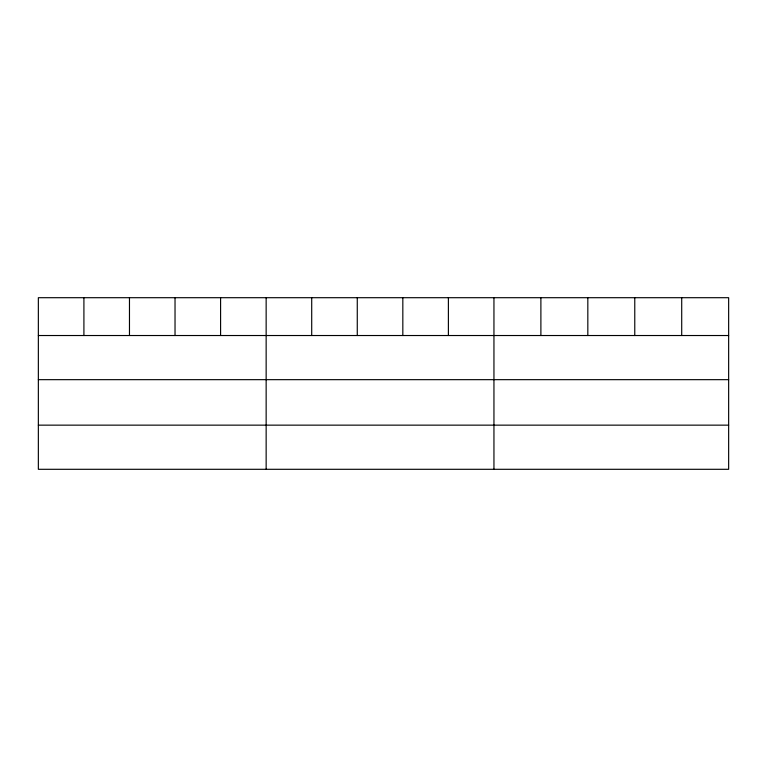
<?xml version="1.0" encoding="UTF-8"?>
<svg xmlns="http://www.w3.org/2000/svg" width="767" height="767" viewBox="0 0 767 767"><rect width="100%" height="100%" fill="white"/><g stroke="black" fill="none" stroke-linecap="round" stroke-linejoin="round"><path stroke-width="1.15" d="M728.65 379.665L728.65 297.701L38.35 297.701L38.35 469.299L728.65 469.299L728.65 379.665L38.35 379.665M38.35 335.524L728.65 335.524M38.35 425.148L728.65 425.148M681.71 297.701L681.71 335.524M634.769 297.701L634.769 335.524M587.829 297.701L587.829 335.524M540.888 297.701L540.888 335.524M493.948 297.701L493.948 469.299M448.388 297.701L448.388 335.524M402.828 297.701L402.828 335.524M357.269 297.701L357.269 335.524M311.709 297.701L311.709 335.524M266.149 297.701L266.149 469.299M220.589 297.701L220.589 335.524M175.029 297.701L175.029 335.524M129.47 297.701L129.47 335.524M83.91 297.701L83.91 335.524"/></g></svg>
